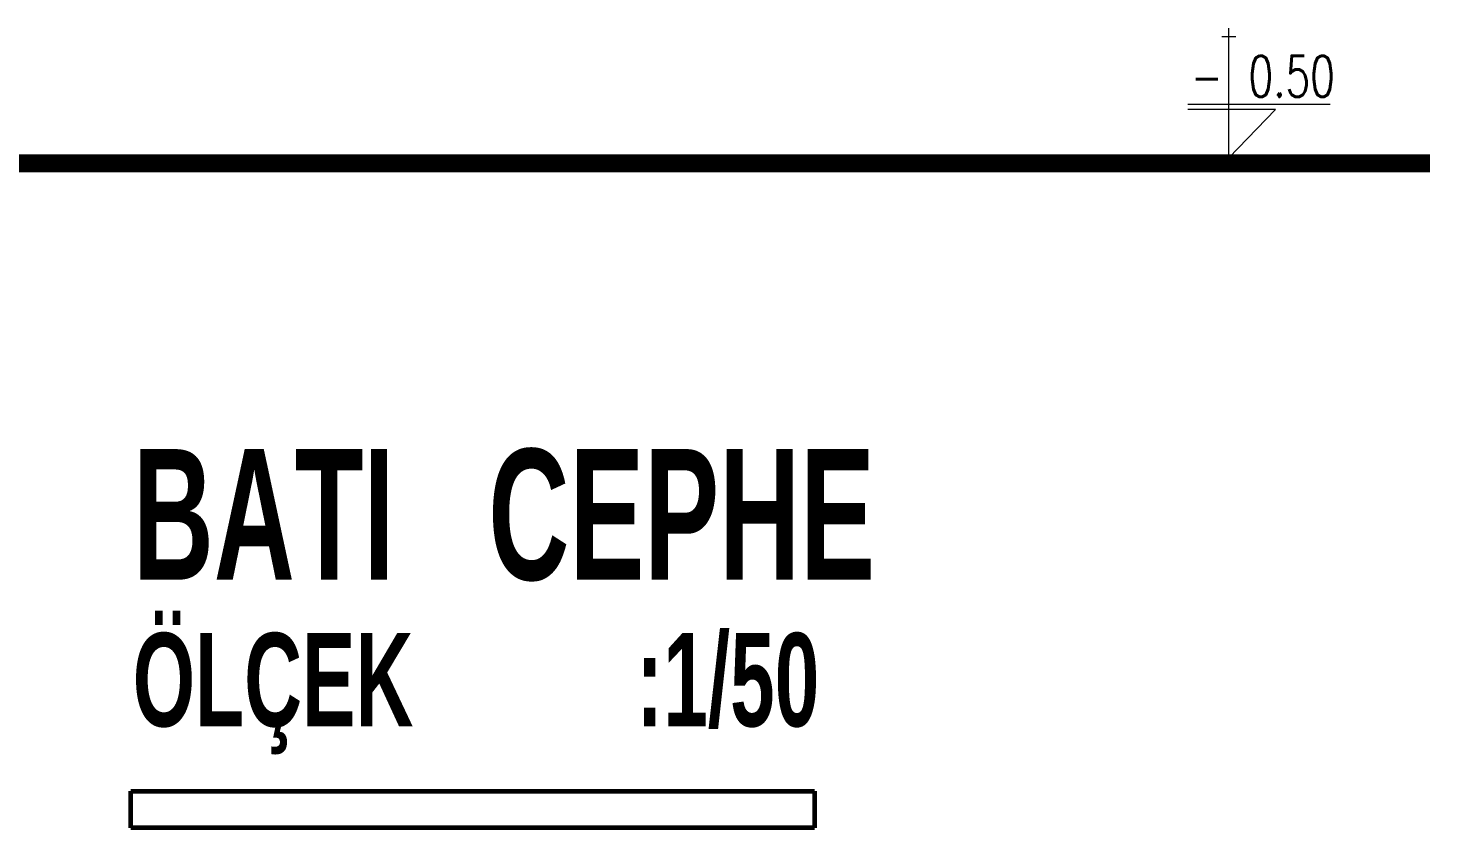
# Model space of a CAD drawing. Header units: millimetres. Extents: x 2016.56 to 2021.8, y 13721.83 to 13722.48.
# Drawn here: x 2021.7289 to 2021.804, y 13721.889 to 13721.9319 of the extents above; entities that cross this region are included whole.
import ezdxf

# ---------------------------------------------------------------- set-up
doc = ezdxf.new("R2010")
doc.units = ezdxf.units.MM
for name, color, linetype, lineweight in [('1.2', 120, 'Continuous', 120), ('kolon', 5, 'Continuous', 60), ('TEXT', 7, 'Continuous', 20)]:
    doc.layers.add(name, color=color, linetype=linetype, lineweight=lineweight)
doc.styles.get("Standard").update_dxf_attribs({"font": 'txt.shx', "width": 0.7, "height": 11})
doc.styles.add('style1', font='swisscbo.ttf', dxfattribs={"width": 0.75, "height": 11})

msp = doc.modelspace()

# ---------------------------------------------------------------- linework, layer by layer
at = {"layer": '1.2'}
for p, q in [((2021.803997, 13721.924938), (2021.380005, 13721.924938)), ((2021.803997, 13721.924838), (2021.380005, 13721.924838)), ((2021.803997, 13721.924738), (2021.380005, 13721.924738)), ((2021.803997, 13721.924638), (2021.380005, 13721.924638)), ((2021.803997, 13721.924538), (2021.380005, 13721.924538)), ((2021.803997, 13721.924438), (2021.380005, 13721.924438)), ((2021.803997, 13721.924338), (2021.380005, 13721.924338))]:
    msp.add_line(p, q, dxfattribs=at)
at = {"layer": 'kolon'}
for p, q in [((2021.734431, 13721.891022), (2021.771031, 13721.891022)), ((2021.734431, 13721.889045), (2021.734431, 13721.891022)), ((2021.771031, 13721.891022), (2021.771031, 13721.889045)), ((2021.771031, 13721.889045), (2021.734431, 13721.889045))]:
    msp.add_line(p, q, dxfattribs=at)
at = {"layer": 'TEXT'}
for p, q in [((2021.793226, 13721.924938), (2021.793226, 13721.931899)), ((2021.792843, 13721.93145), (2021.793594, 13721.93145)), ((2021.798645, 13721.927811), (2021.791024, 13721.927811)), ((2021.795719, 13721.927543), (2021.791024, 13721.927543)), ((2021.793226, 13721.924938), (2021.795719, 13721.927543))]:
    msp.add_line(p, q, dxfattribs=at)

# ---------------------------------------------------------------- texts
at = {"layer": 'kolon', "style": 'style1', "width": 0.75}
for s, height, p in [('BATI   CEPHE', 0.007, (2021.73453, 13721.902342)), ('ÖLÇEK          :1/50', 0.005, (2021.73453, 13721.894488))]:
    msp.add_text(s, height=height, dxfattribs=at).set_placement(p)
at = {"layer": 'TEXT', "width": 0.7}
msp.add_text('- 0.50', height=0.0022, dxfattribs=at).set_placement((2021.791193, 13721.928211))

doc.saveas('drawing.dxf')
